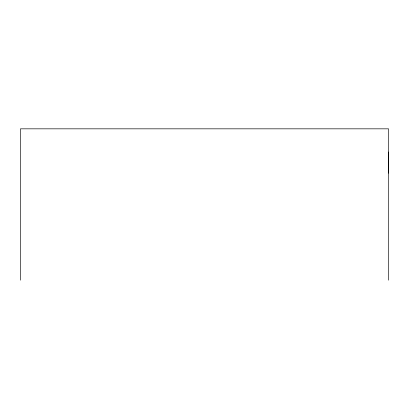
<?xml version="1.0" encoding="UTF-8"?>
<svg xmlns="http://www.w3.org/2000/svg" width="409" height="409" viewBox="0 0 409 409"><rect width="100%" height="100%" fill="white"/><g stroke="black" fill="none" stroke-linecap="round" stroke-linejoin="round"><path stroke-width="0.61" d="M388.55 173.16L388.55 152.015M388.55 280.17L388.55 128.83L20.45 128.83L20.45 280.17"/></g></svg>
